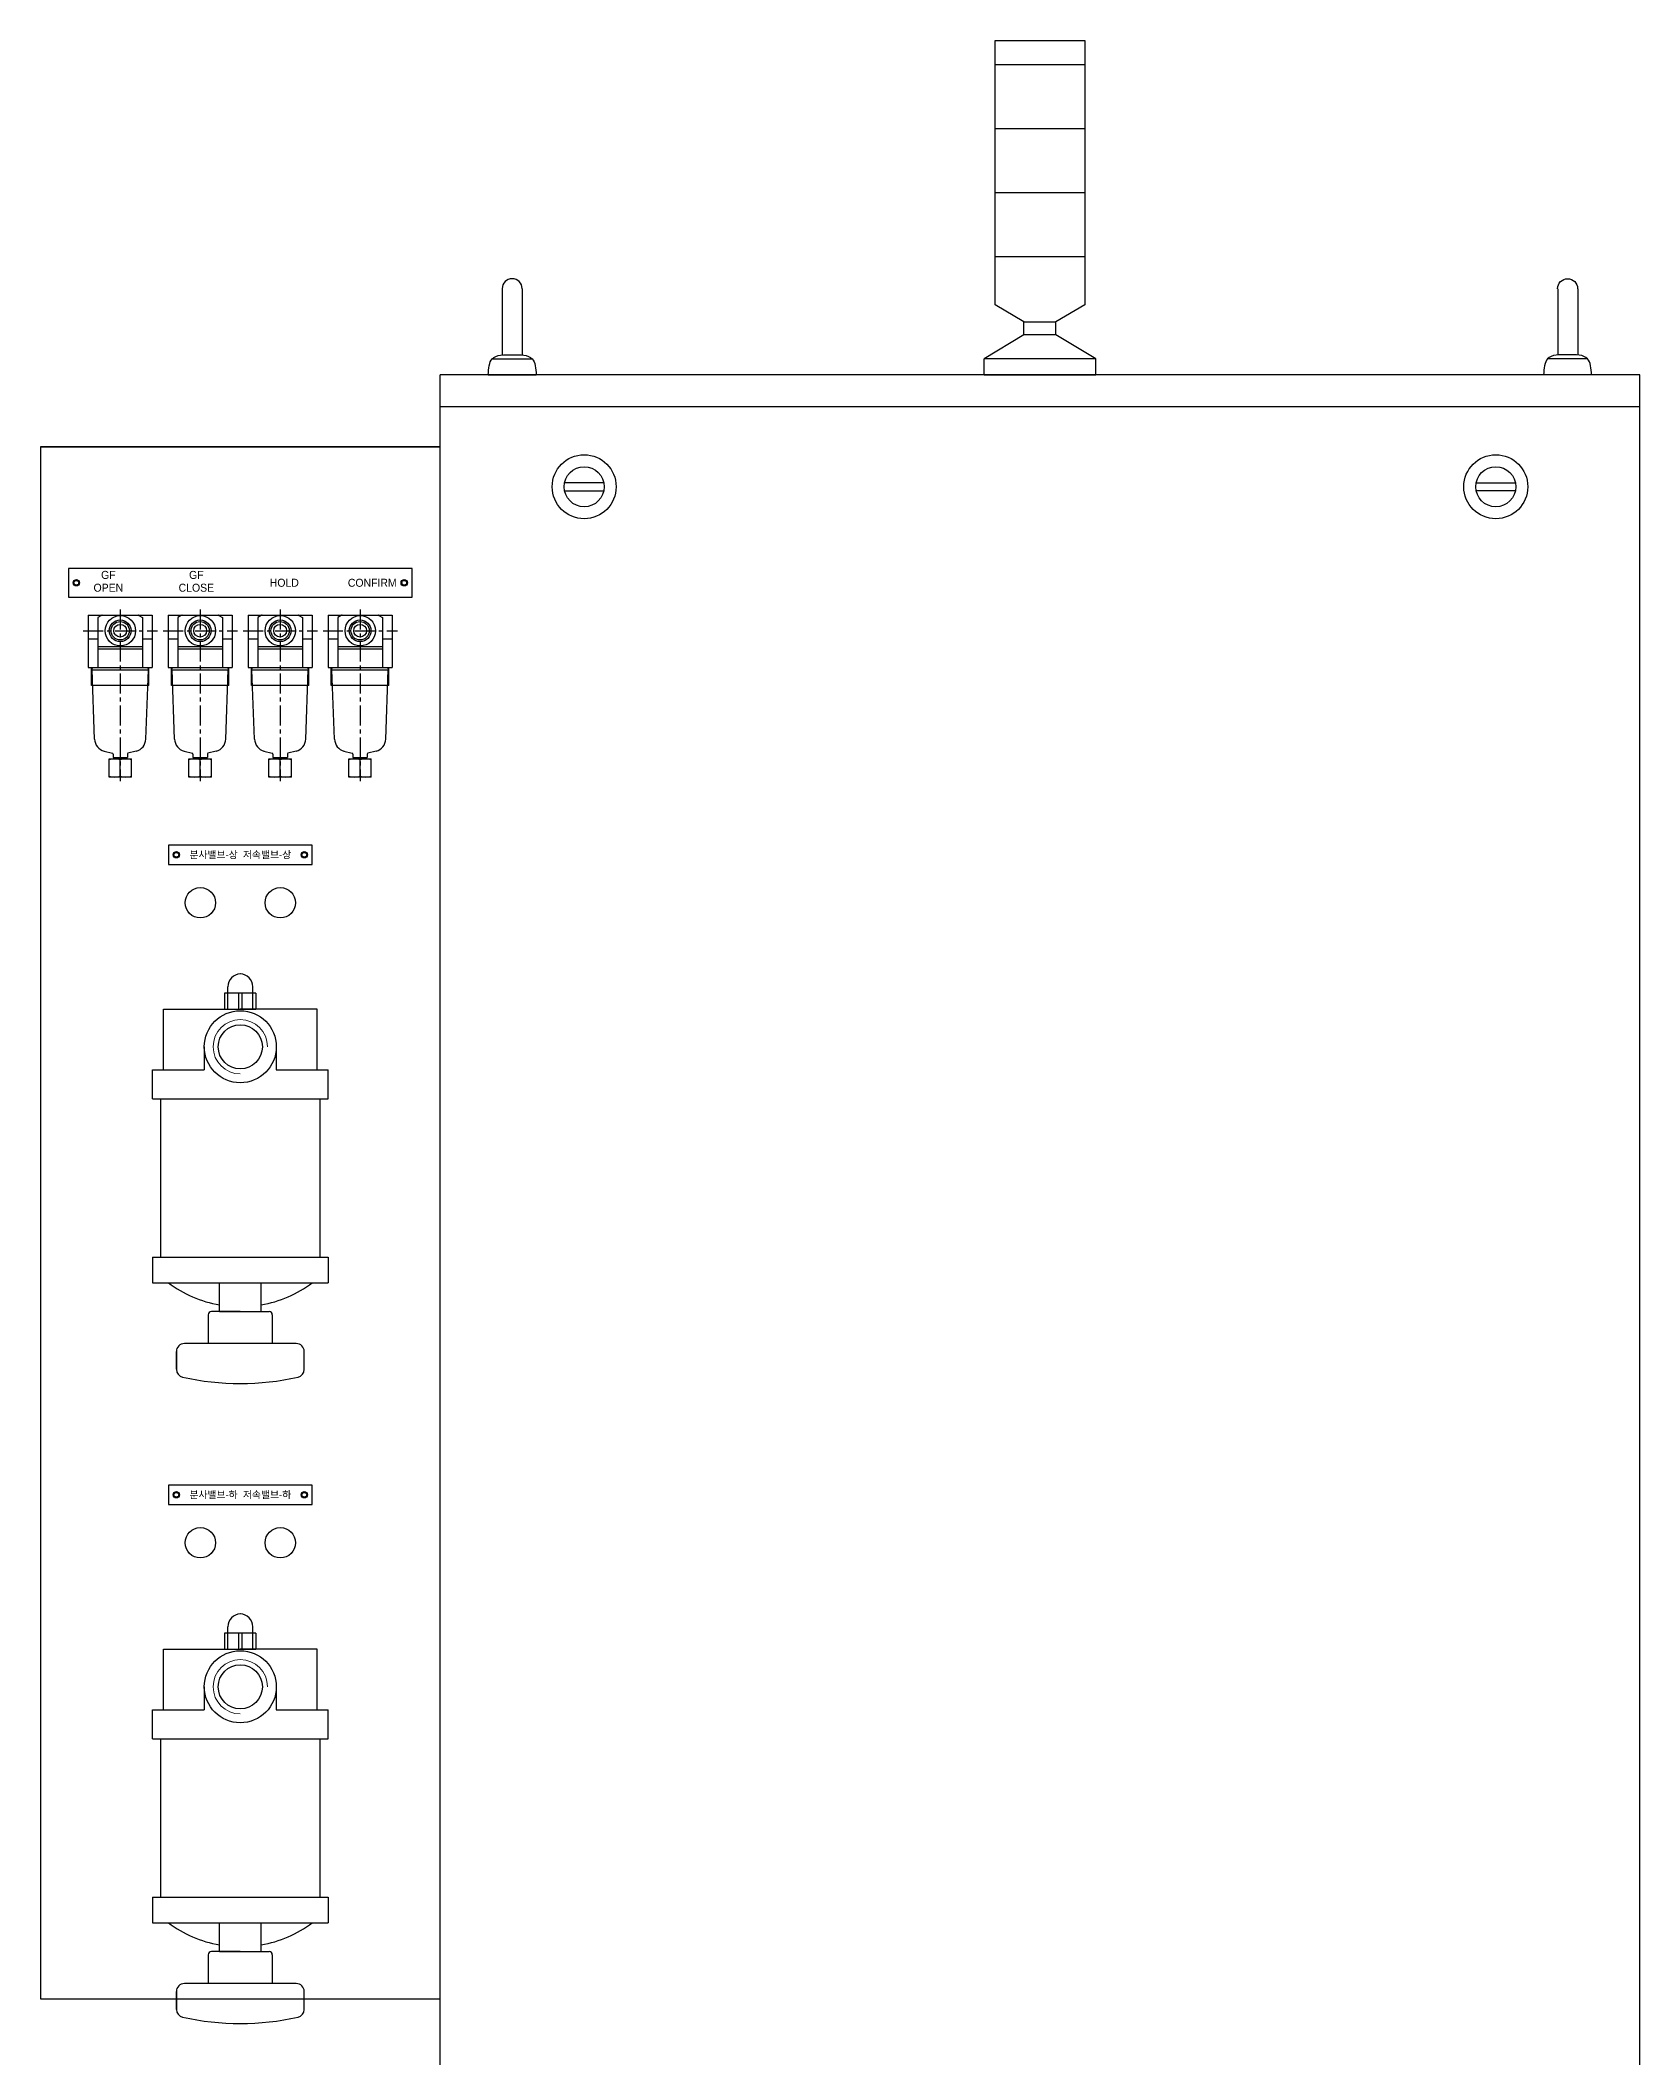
# Model space of a CAD drawing. Header units: millimetres. Extents: x 92843 to 114843, y 2721 to 9158.
# Drawn here: x 105173 to 106173, y 5282 to 6542 of the extents above; entities that cross this region are included whole.
import ezdxf
from ezdxf.enums import TextEntityAlignment as Align

# ---------------------------------------------------------------- set-up
doc = ezdxf.new("R2010")
doc.units = ezdxf.units.MM
doc.header["$LTSCALE"] = 10
doc.linetypes.add('C_CENTER_L', pattern=[2, 1.25, -0.25, 0.25, -0.25])
doc.linetypes.add('C_SOLID_L', pattern=[0])
doc.layers.add('Layer2', color=7, linetype='Continuous')
doc.styles.add('style1', font='')
doc.styles.get('style1').set_extended_font_data('Gulim')

# ---------------------------------------------------------------- blocks, each defined once
blk = doc.blocks.new('아이볼트M16-전')
for p, q in [((8.7, 53.8), (8.7, 12.3)), ((21.2, 53.8), (21.2, 12.3)), ((0, 0), (30, 0)), ((2.5, 10), (27.5, 10))]:
    blk.add_line(p, q)
blk.add_arc((15, 53.8), 6.25, 0, 180)
blk.add_spline([(0, 0), (2.5, 10), (15, 12.5), (27.5, 10), (30, 0)], degree=3)
blk = doc.blocks.new('A$C65555AC7')
at = {"linetype": 'Continuous', "ltscale": 2}
for p, q in [((-28, 209), (28, 209)), ((-28, 43.8), (-28, 209)), ((28, 209), (28, 43.8)), ((-28, 194), (28, 194)), ((-28, 154), (28, 154)), ((-28, 114), (28, 114)), ((-28, 74), (28, 74)), ((-10, 33), (-28, 43.8)), ((28, 43.8), (10, 33)), ((-10, 25), (-10, 33)), ((-10, 33), (10, 33)), ((10, 25), (10, 33)), ((-10, 25), (-35, 10)), ((10, 25), (-10, 25)), ((35, 10), (10, 25)), ((-35, 0), (-35, 10)), ((35, 10), (-35, 10)), ((-35, 0), (35, 0)), ((35, 0), (35, 10))]:
    blk.add_line(p, q, dxfattribs=at)
blk = doc.blocks.new('A$C02183D7A')
for p, q in [((9.8, 33.5), (-9.8, 33.5)), ((-9.8, 33.5), (-9.8, 23.5)), ((-7.8, 23.5), (-7.8, 37.5)), ((-1, 23.5), (-1, 33.5)), ((1, 33.5), (1, 23.5)), ((7.8, 23.5), (7.8, 37.5)), ((9.8, 33.5), (9.8, 23.5)), ((-48, -14.5), (-48, 23.5)), ((-48, 23.5), (0, 23.5)), ((-9.8, 23.5), (9.8, 23.5)), ((48, 23.5), (0, 23.5)), ((48, -14.5), (48, 23.5)), ((-55, -32.5), (-55, -14.5)), ((-55, -32.5), (-55, -14.5)), ((-55, -14.5), (-22.5, -14.5)), ((22.5, -14.5), (55, -14.5)), ((55, -32.5), (55, -14.5)), ((55, -32.5), (55, -14.5)), ((-55, -32.5), (55, -32.5)), ((-55, -131.5), (-55, -147.5)), ((-55, -131.5), (55, -131.5)), ((-55, -131.5), (-55, -147.5)), ((55, -131.5), (55, -147.5)), ((-55, -147.5), (55, -147.5)), ((-13, -165.5), (-13, -147.5)), ((13, -165.5), (13, -147.5)), ((-20, -167.5), (-20, -185.5)), ((0, -165.5), (-18, -165.5)), ((-13, -165.5), (13, -165.5)), ((0, -165.5), (18, -165.5)), ((20, -167.5), (20, -185.5)), ((35, -185.5), (-35, -185.5)), ((-40, -201.6), (-40, -190.5)), ((-40, -190.5), (-40, -201.6)), ((40, -201.6), (40, -190.5))]:
    blk.add_line(p, q)
at = {"linetype": 'Continuous', "ltscale": 2}
for p, q in [((-22.5, 0), (-22.5, -14.5)), ((22.5, 0), (22.5, -14.5))]:
    blk.add_line(p, q, dxfattribs=at)
for points in [[(-50, -32.5), (-50, -131.5)], [(50, -131.5), (50, -32.5)]]:
    blk.add_lwpolyline(points)
blk.add_circle((0, 0), 22.5, dxfattribs=at)
blk.add_circle((0, 0), 13.8)
for centre, radius, start, end in [((0.3, 37.5), 8.05, 91.7823, 179.6832), ((-0.3, 37.5), 8.05, 0.3168, 88.2177), ((0, -87.5), 75, 233.1301, 260.0183), ((0, -87.5), 75, 279.9817, 306.8699), ((-18, -167.5), 2, 90, 180), ((18, -167.5), 2, 0, 90), ((-35, -190.5), 5, 90, 180), ((35, -190.5), 5, 0, 90), ((-35, -201.6), 5, 180, 257.1604), ((35, -201.6), 5, 282.8396, 0), ((0, -48), 162.5, 257.1604, 282.8396)]:
    blk.add_arc(centre, radius, start, end)
at = {"lineweight": 13}
blk.add_arc((0, 0), 17, 0, 270, dxfattribs=at)
blk = doc.blocks.new('A$C15904852')
at = {"color": 7, "linetype": 'Continuous'}
for p, q in [((3.2, 103.7), (43.2, 103.7)), ((3.2, 103.7), (3.2, 71)), ((11.4, 103.6), (9.2, 102.3)), ((9.2, 102.3), (9.2, 71)), ((34.9, 103.6), (37.2, 102.3)), ((37.2, 102.3), (37.2, 71)), ((43.2, 103.7), (43.2, 71)), ((3.2, 89), (9.2, 89)), ((37.2, 89), (43.2, 89)), ((9.2, 84.2), (37.2, 84.2)), ((9.2, 82.7), (37.2, 82.7)), ((3.2, 71), (43.2, 71)), ((5.2, 59.7), (5.2, 71)), ((5.2, 69.5), (41.2, 69.5)), ((7.2, 26.2), (5.6, 69.5)), ((39.2, 26.2), (40.8, 69.5)), ((41.2, 59.7), (41.2, 71)), ((41.2, 59.7), (5.2, 59.7)), ((40.4, 59.7), (40.3, 59.7)), ((13.1, 18.7), (18.3, 17.4)), ((16.2, 14), (30.2, 14)), ((16.2, 2.5), (16.2, 14)), ((18.7, 16.9), (18.7, 14.7)), ((18.7, 14.7), (27.7, 14.7)), ((19.8, 14), (19.8, 14.7)), ((23.2, 3.1), (23.2, 13.3)), ((26.6, 14), (26.6, 14.7)), ((27.7, 16.9), (27.7, 14.7)), ((33.2, 18.7), (28, 17.4)), ((30.2, 2.5), (30.2, 14)), ((30.2, 2.5), (16.2, 2.5))]:
    blk.add_line(p, q, dxfattribs=at)
at = {"color": 2, "linetype": 'C_CENTER_L'}
for p, q in [((23.2, 107.2), (23.2, 0)), ((0, 94), (46.5, 94))]:
    blk.add_line(p, q, dxfattribs=at)
at = {"color": 7, "linetype": 'C_SOLID_L'}
for p, q in [((5.2, 69.6), (6, 71)), ((41.2, 69.6), (40.4, 71))]:
    blk.add_line(p, q, dxfattribs=at)
blk.add_circle((23.2, 94), 6.8, dxfattribs=at)
at = {"color": 7, "linetype": 'Continuous'}
for radius in [5.72, 4]:
    blk.add_circle((23.2, 94), radius, dxfattribs=at)
for centre, radius, start, end in [((11.9, 102.7), 1, 89.9964, 119.999), ((34.4, 102.7), 1, 60.0013, 90.0039), ((15.2, 26.5), 8, 182.1433, 255), ((31.2, 26.5), 8, 285, 357.8567), ((19.7, 3.9), 10.1, 69.7438, 110.2562), ((18.2, 16.9), 0.5, 0, 75), ((26.7, 3.9), 10.1, 69.7438, 110.2562), ((28.2, 16.9), 0.5, 105.0001, 180.0002), ((19.7, 12.6), 10.1, 249.7438, 290.2562), ((26.7, 12.6), 10.1, 249.7438, 290.2562)]:
    blk.add_arc(centre, radius, start, end, dxfattribs=at)
blk = doc.blocks.new('A$C57612A43')
at = {"linetype": 'Continuous'}
blk.add_lwpolyline([(-5, -9), (210, -9), (210, 9), (-5, 9)], close=True, dxfattribs=at)
for centre in [(0, 0), (205, 0)]:
    blk.add_circle(centre, 2, dxfattribs=at)
at = {"layer": 'Layer2', "style": 'style1'}
for s, p in [('GF', (20, 0.9)), ('GF', (75, 0.9)), ('HOLD', (130, -4)), ('CONFIRM', (185, -4)), ('OPEN', (20, -7.1)), ('CLOSE', (75, -7.1))]:
    blk.add_text(s, height=5, dxfattribs=at).set_placement(p, align=Align.BOTTOM_CENTER)
blk = doc.blocks.new('A$C500930DD')
at = {"linetype": 'Continuous', "ltscale": 2}
blk.add_lwpolyline([(-5, -6), (85, -6), (85, 6), (-5, 6)], close=True, dxfattribs=at)
at = {"linetype": 'Continuous'}
for centre in [(0, 0), (80, 0)]:
    blk.add_circle(centre, 2, dxfattribs=at)
at = {"layer": 'Layer2', "style": 'style1'}
blk.add_text('분사밸브-상  저속밸브-상', height=4.5, dxfattribs=at).set_placement((40, 0), align=Align.MIDDLE_CENTER)
blk = doc.blocks.new('A$C744C6214')
at = {"linetype": 'Continuous', "ltscale": 2}
blk.add_lwpolyline([(-5, -6), (85, -6), (85, 6), (-5, 6)], close=True, dxfattribs=at)
at = {"linetype": 'Continuous'}
for centre in [(0, 0), (80, 0)]:
    blk.add_circle(centre, 2, dxfattribs=at)
at = {"layer": 'Layer2', "style": 'style1'}
blk.add_text('분사밸브-하  저속밸브-하', height=4.5, dxfattribs=at).set_placement((40, 0), align=Align.MIDDLE_CENTER)

msp = doc.modelspace()

# ---------------------------------------------------------------- linework, layer by layer
at = {"linetype": 'Continuous', "ltscale": 2}
for p, q in [((106172.7, 6333.4), (105422.7, 6333.4)), ((105172.7, 6288.4), (105422.7, 6288.4))]:
    msp.add_line(p, q, dxfattribs=at)
at = {"ltscale": 2}
for p, q in [((105422.7, 6313.4), (105422.7, 6333.4)), ((106172.7, 6313.4), (106172.7, 6333.4)), ((105422.7, 4683.4), (105422.7, 6313.4)), ((106172.7, 4683.4), (106172.7, 6313.4))]:
    msp.add_line(p, q, dxfattribs=at)
at = {"linetype": 'Continuous', "ltscale": 3}
msp.add_line((106172.7, 6313.4), (105422.7, 6313.4), dxfattribs=at)
at = {"linetype": 'Continuous', "ltscale": 2}
msp.add_lwpolyline([(105172.7, 5318.4), (105422.7, 5318.4), (105422.7, 6288.4), (105172.7, 6288.4)], close=True, dxfattribs=at)
for points in [[(105524.9, 6265.9), (105500.4, 6265.9)], [(105500.4, 6260.9), (105524.9, 6260.9)], [(106070.4, 6265.9), (106094.9, 6265.9)], [(106094.9, 6260.9), (106070.4, 6260.9)]]:
    msp.add_lwpolyline(points)
for centre, radius in [((105512.7, 6263.4), 20), ((106082.7, 6263.4), 20), ((105512.7, 6263.4), 12.5), ((106082.7, 6263.4), 12.5)]:
    msp.add_circle(centre, radius)
at = {"linetype": 'Continuous'}
for centre, radius in [((105195.2, 6203.4), 1.5), ((105400.2, 6203.4), 1.5), ((105222.7, 6173.4), 9.5), ((105272.7, 6173.4), 9.5), ((105322.7, 6173.4), 9.5), ((105372.7, 6173.4), 9.5), ((105257.7, 6033.4), 1.5), ((105337.7, 6033.4), 1.5), ((105272.7, 6003.4), 9.5), ((105322.7, 6003.4), 9.5), ((105257.7, 5633.4), 1.5), ((105337.7, 5633.4), 1.5), ((105272.7, 5603.4), 9.5), ((105322.7, 5603.4), 9.5)]:
    msp.add_circle(centre, radius, dxfattribs=at)

# ---------------------------------------------------------------- block references
at = {"linetype": 'Continuous', "ltscale": 2}
for name, p in [('A$C65555AC7', (105797.7, 6333.4)), ('아이볼트M16-전', (105452.7, 6333.4)), ('A$C15904852', (105199.4, 6079.4)), ('A$C15904852', (105249.4, 6079.4)), ('A$C15904852', (105299.4, 6079.4)), ('A$C15904852', (105349.4, 6079.4)), ('A$C02183D7A', (105297.7, 5913.4)), ('A$C02183D7A', (105297.7, 5513.4))]:
    msp.add_blockref(name, p, dxfattribs=at)
at = {"linetype": 'Continuous', "ltscale": 2, "xscale": -1}
msp.add_blockref('아이볼트M16-전', (106142.6, 6333.4), dxfattribs=at)
at = {"ltscale": 2}
for name, p in [('A$C57612A43', (105195.2, 6203.4)), ('A$C500930DD', (105257.7, 6033.4)), ('A$C744C6214', (105257.7, 5633.4))]:
    msp.add_blockref(name, p, dxfattribs=at)

doc.saveas('drawing.dxf')
